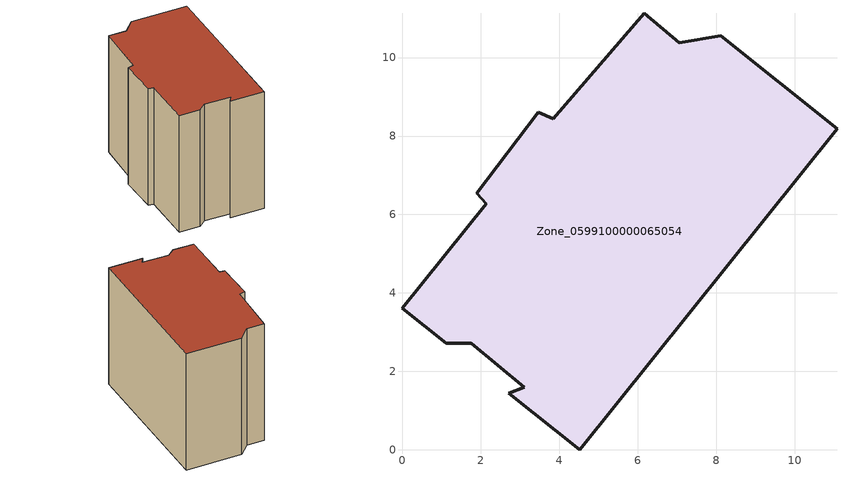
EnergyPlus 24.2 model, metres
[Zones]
Zone_0599100000065054
 floor ground (C_G): 1.12,2.72 0,3.61 2.14,6.27 1.89,6.54 3.46,8.6 3.84,8.44 6.16,11.13 7.06,10.38 8.12,10.55 11.08,8.18 4.52,0 2.71,1.45 3.11,1.59 1.75,2.72 z0
 wall outside (C_F): 3.84,8.44 3.46,8.6 1.89,6.54 2.14,6.27 0,3.61 1.12,2.72 1.75,2.72 3.11,1.59 2.71,1.45 4.52,0 11.08,8.18 8.12,10.55 7.06,10.38 6.16,11.13 3.84,8.44 z0:8.52
 roof outside (C_R): 0,3.61 1.12,2.72 1.75,2.72 3.11,1.59 2.71,1.45 4.52,0 11.08,8.18 8.12,10.55 7.06,10.38 6.16,11.13 3.84,8.44 3.46,8.6 1.89,6.54 2.14,6.27 z8.52
[BUILDING]
Pand.0599100000065054: North Axis=0; Terrain=City; Loads Convergence Tolerance Value=0.04; Temperature Convergence Tolerance Value=0.4; Solar Distribution=FullExterior; Maximum Number of Warmup Days=25; Minimum Number of Warmup Days=1
[Site:Location]
Rotterdam.The.Hague.AP_ZH_NLD Design_Conditions: Latitude=51.96; Longitude=4.45; Time Zone=1; Elevation=-4.5
[SITE:GROUNDTEMPERATURE:BUILDINGSURFACE]
18, 18, 18, 18, 18, 18, 18, 18, 18, 18, 18, 18
[MATERIAL] Thermal Absorptance=0.9; Solar Absorptance=0.7; Visible Absorptance=0.7
Name | Roughness | Thickness | Conductivity | Density | Specific Heat
G.TI.1946 | MediumSmooth | 0.15 | 1 | 540 | 1210
F.TI.1946 | Rough | 0.3 | 0.857143 | 1920 | 840
R.TI.1946 | MediumRough | 0.2 | 0.1 | 1500 | 1000
[CONSTRUCTION]
C_G: G.TI.1946
C_F: F.TI.1946
C_R: R.TI.1946
[ZONE]
Zone_0599100000065054: Type=1; Multiplier=1; Ceiling Height=Autocalculate; Volume=Autocalculate; Floor Area=autocalculate; Part of Total Floor Area=Yes
[ZONEINFILTRATION:DESIGNFLOWRATE]
Infil_Zone_0599100000065054: Zone or ZoneList or Space or SpaceList=Zone_0599100000065054; Schedule=AlwaysOn; Design Flow Rate Calculation Method=Flow/Area; Flow Rate per Floor Area=0.003; Constant Term Coefficient=1; Temperature Term Coefficient=0; Velocity Term Coefficient=0; Velocity Squared Term Coefficient=0
[HVACTEMPLATE:ZONE:IDEALLOADSAIRSYSTEM]
Zone_0599100000065054: Maximum Heating Supply Air Temperature=50; Minimum Cooling Supply Air Temperature=13; Maximum Heating Supply Air Humidity Ratio=0.0156; Minimum Cooling Supply Air Humidity Ratio=0.0077; Heating Limit=NoLimit; Cooling Limit=NoLimit; Dehumidification Control Type=ConstantSensibleHeatRatio; Cooling Sensible Heat Ratio=0.7; Dehumidification Setpoint=60; Humidification Control Type=None; Humidification Setpoint=30; Outdoor Air Method=None; Outdoor Air Flow Rate per Person=0.00944; Outdoor Air Flow Rate per Zone Floor Area=0; Outdoor Air Flow Rate per Zone=0; Demand Controlled Ventilation Type=None; Outdoor Air Economizer Type=NoEconomizer; Heat Recovery Type=None; Sensible Heat Recovery Effectiveness=0.7; Latent Heat Recovery Effectiveness=0.65
[ZONECONTROL:THERMOSTAT]
ThermostatControl_Zone_0599100000065054: Zone or ZoneList=Zone_0599100000065054; Control Type Schedule=DualSetpointControlType; Control 1=Thermostat_Zone_0599100000065054; Temperature Difference Between Cutout And Setpoint=0
[THERMOSTATSETPOINT:DUALSETPOINT]
Thermostat_Zone_0599100000065054: Heating Setpoint Temperature Schedule=HeatingSetpoint_Zone_0599100000065054; Cooling Setpoint Temperature Schedule=CoolingSetpoint_Zone_0599100000065054
[SCHEDULE:COMPACT]
HeatingSetpoint_Zone_0599100000065054: Through: 12/31, For: AllDays, Until: 24:00, 21
CoolingSetpoint_Zone_0599100000065054: Through: 12/31, For: AllDays, Until: 24:00, 24
DualSetpointControlType: Through: 12/31, For: AllDays, Until: 24:00, 4
AlwaysOn: Through: 12/31, For: AllDays, Until: 24:00, 1
